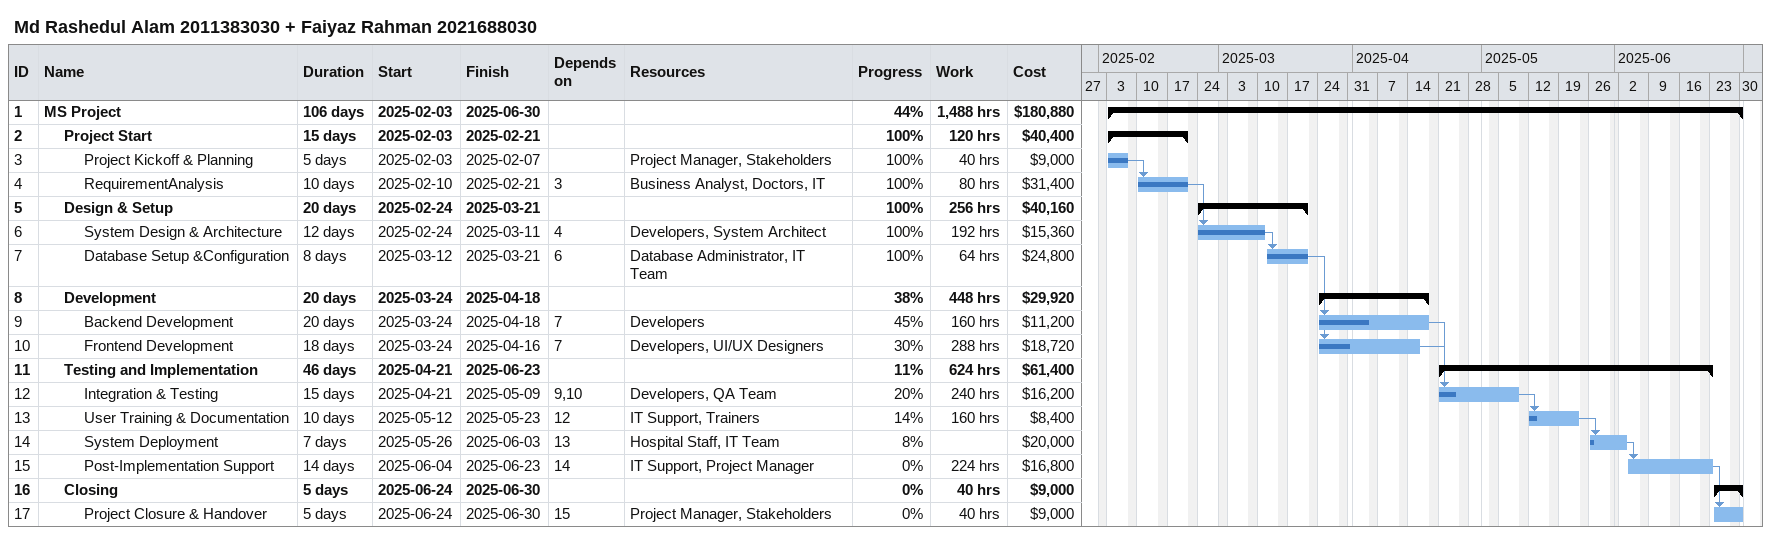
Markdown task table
Md Rashedul Alam 2011383030 + Faiyaz Rahman 2021688030

| ID | Level | Task | Duration | Start | Finish | Predecessors | Resources | % complete | Work (h) | Cost ($) |
|---|---|---|---|---|---|---|---|---|---|---|
| 1 | 1 | **MS Project** | 106d | 2025-02-03 | 2025-06-30 |  |  | 44 | 1488 | 180880 |
| 2 | 2 | **Project Start** | 15d | 2025-02-03 | 2025-02-21 |  |  | 100 | 120 | 40400 |
| 3 | 3 | Project Kickoff & Planning | 5d | 2025-02-03 | 2025-02-07 |  | Project Manager, Stakeholders | 100 | 40 | 9000 |
| 4 | 3 | RequirementAnalysis | 10d | 2025-02-10 | 2025-02-21 | 3 | Business Analyst, Doctors, IT | 100 | 80 | 31400 |
| 5 | 2 | **Design & Setup** | 20d | 2025-02-24 | 2025-03-21 |  |  | 100 | 256 | 40160 |
| 6 | 3 | System Design & Architecture | 12d | 2025-02-24 | 2025-03-11 | 4 | Developers, System Architect | 100 | 192 | 15360 |
| 7 | 3 | Database Setup &Configuration | 8d | 2025-03-12 | 2025-03-21 | 6 | Database Administrator, IT Team | 100 | 64 | 24800 |
| 8 | 2 | **Development** | 20d | 2025-03-24 | 2025-04-18 |  |  | 38 | 448 | 29920 |
| 9 | 3 | Backend Development | 20d | 2025-03-24 | 2025-04-18 | 7 | Developers | 45 | 160 | 11200 |
| 10 | 3 | Frontend Development | 18d | 2025-03-24 | 2025-04-16 | 7 | Developers, UI/UX Designers | 30 | 288 | 18720 |
| 11 | 2 | **Testing and Implementation** | 46d | 2025-04-21 | 2025-06-23 |  |  | 11 | 624 | 61400 |
| 12 | 3 | Integration & Testing | 15d | 2025-04-21 | 2025-05-09 | 9, 10 | Developers, QA Team | 20 | 240 | 16200 |
| 13 | 3 | User Training & Documentation | 10d | 2025-05-12 | 2025-05-23 | 12 | IT Support, Trainers | 14 | 160 | 8400 |
| 14 | 3 | System Deployment | 7d | 2025-05-26 | 2025-06-03 | 13 | Hospital Staff, IT Team | 8 |  | 20000 |
| 15 | 3 | Post-Implementation Support | 14d | 2025-06-04 | 2025-06-23 | 14 | IT Support, Project Manager | 0 | 224 | 16800 |
| 16 | 2 | **Closing** | 5d | 2025-06-24 | 2025-06-30 |  |  | 0 | 40 | 9000 |
| 17 | 3 | Project Closure & Handover | 5d | 2025-06-24 | 2025-06-30 | 15 | Project Manager, Stakeholders | 0 | 40 | 9000 |
